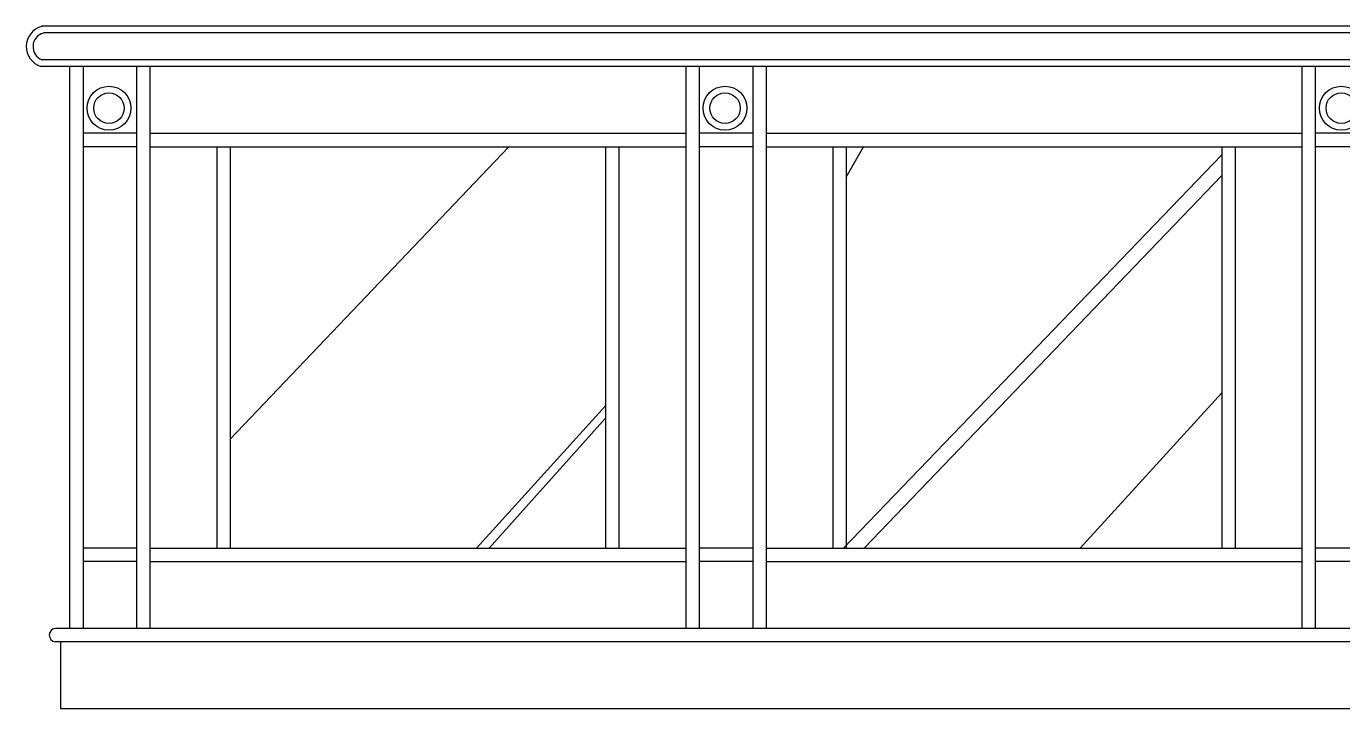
# Model space of a CAD drawing. Header units: millimetres. Extents: x 2621 to 26934, y 11979 to 27988.
# Drawn here: x 7155 to 8631, y 19850 to 20615 of the extents above; entities that cross this region are included whole.
import ezdxf

# ---------------------------------------------------------------- set-up
doc = ezdxf.new("R2010")
doc.units = ezdxf.units.MM

# ---------------------------------------------------------------- blocks, each defined once
blk = doc.blocks.new('A$C20A86293')
for p, q in [((3661.6, 826.7), (15.3, 826.7)), ((3661.6, 819.2), (17.3, 819.2)), ((3661.6, 789.2), (15.7, 789.2)), ((3661.6, 781.7), (14.4, 781.7)), ((46.7, 781.7), (46.7, 151.7)), ((61.7, 781.7), (61.7, 151.7)), ((121.7, 781.7), (121.7, 151.7)), ((136.7, 781.7), (136.7, 151.7)), ((738, 781.7), (738, 151.7)), ((753, 781.7), (753, 151.7)), ((813, 781.7), (813, 151.7)), ((828, 781.7), (828, 151.7)), ((1429.2, 781.7), (1429.2, 151.7)), ((1444.2, 781.7), (1444.2, 151.7)), ((121.7, 706.7), (61.7, 706.7)), ((136.7, 706.7), (738, 706.7)), ((813, 706.7), (753, 706.7)), ((828, 706.7), (1429.2, 706.7)), ((1504.2, 706.7), (1444.2, 706.7)), ((121.7, 691.7), (61.7, 691.7)), ((136.7, 691.7), (738, 691.7)), ((211.7, 691.7), (211.7, 241.7)), ((226.7, 691.7), (226.7, 241.7)), ((226.7, 363.9), (539.5, 691.7)), ((648, 691.7), (648, 241.7)), ((663, 691.7), (663, 241.7)), ((813, 691.7), (753, 691.7)), ((828, 691.7), (1429.2, 691.7)), ((903, 691.7), (903, 241.7)), ((915, 241.7), (1339.2, 682.5)), ((918, 691.7), (918, 241.7)), ((918, 657.4), (937.3, 691.7)), ((1339.2, 691.7), (1339.2, 241.7)), ((1354.2, 691.7), (1354.2, 241.7)), ((1504.2, 691.7), (1444.2, 691.7)), ((938.1, 241.7), (1339.2, 659.4)), ((1180.2, 241.7), (1339.2, 415.7)), ((503.3, 241.7), (648, 401.1)), ((517.3, 241.7), (648, 387.4)), ((121.7, 241.7), (61.7, 241.7)), ((136.7, 241.7), (738, 241.7)), ((813, 241.7), (753, 241.7)), ((828, 241.7), (1429.2, 241.7)), ((1504.2, 241.7), (1444.2, 241.7)), ((121.7, 226.7), (61.7, 226.7)), ((136.7, 226.7), (738, 226.7)), ((813, 226.7), (753, 226.7)), ((828, 226.7), (1429.2, 226.7)), ((1504.2, 226.7), (1444.2, 226.7)), ((3661.6, 151.7), (30.9, 151.7)), ((3661.6, 136.7), (30.8, 136.7)), ((36.3, 136.7), (36.3, 61.7)), ((36.3, 61.7), (3661.6, 61.7))]:
    blk.add_line(p, q)
for centre, radius in [((90.8, 734.9), 24.6), ((782, 734.9), 24.6), ((1473.3, 734.9), 24.6), ((90.8, 734.9), 17.1), ((782, 734.9), 17.1), ((1473.3, 734.9), 17.1)]:
    blk.add_circle(centre, radius)
for centre, radius, start, end in [((21.6, 804), 23.5, 105.4537, 252.3194), ((21.4, 803.9), 15.8, 105.1362, 248.8105), ((31.3, 144.2), 7.52, 93.3489, 265.9533)]:
    blk.add_arc(centre, radius, start, end)

msp = doc.modelspace()

# ---------------------------------------------------------------- block references
msp.add_blockref('A$C20A86293', (7156.5, 19788))

doc.saveas('drawing.dxf')
